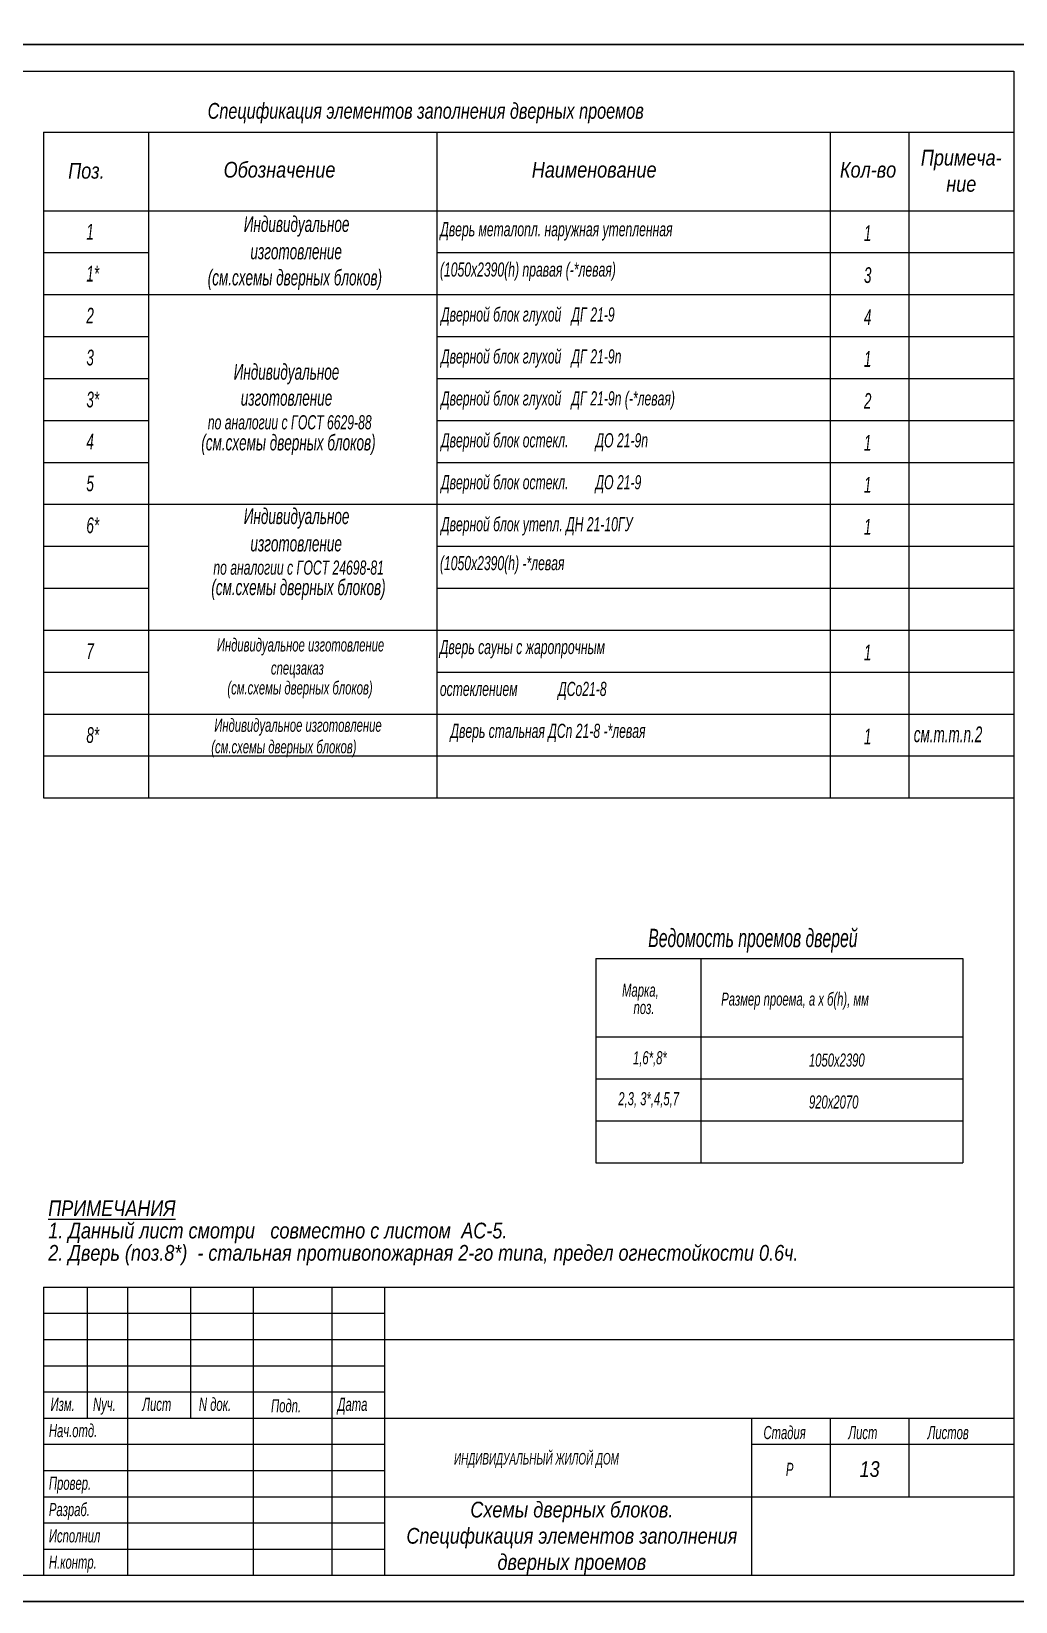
# Model space of a CAD drawing. Header units: millimetres. Extents: x 1582001 to 3303937, y 226471 to 491235.
# Drawn here: x 1814769 to 1833536, y 350655 to 380605 of the extents above; entities that cross this region are included whole.
import ezdxf

# ---------------------------------------------------------------- set-up
doc = ezdxf.new("R2010")
doc.units = ezdxf.units.MM
doc.layers.add('Spezifikazia', color=250, linetype='Continuous')
doc.layers.add('Формуляр', color=138, linetype='Continuous')
doc.styles.add('STYLE1', font='ARIALNI.TTF', dxfattribs={"height": 300})

msp = doc.modelspace()

# ---------------------------------------------------------------- linework, layer by layer
at = {"layer": 'Spezifikazia', "ltscale": 100}
for p, q in [((1815000.4, 378684.5), (1815000.4, 365984.5)), ((1815000.4, 378684.5), (1833500.4, 378684.5)), ((1817000.4, 378684.5), (1817000.4, 365984.5)), ((1822500.4, 378684.5), (1822500.4, 365984.5)), ((1830000.4, 378684.5), (1830000.4, 365984.5)), ((1830000.4, 378684.5), (1830000.4, 365984.5)), ((1831500.4, 378684.5), (1831500.4, 365984.5)), ((1833500.4, 378684.5), (1833500.4, 369184.5)), ((1815000.4, 377184.5), (1833500.4, 377184.5)), ((1822805.2, 377184.5), (1822805.2, 377184.5)), ((1815000.4, 376384.5), (1817000.4, 376384.5)), ((1822500.4, 376384.5), (1833500.4, 376384.5)), ((1815000.4, 375584.5), (1817000.4, 375584.5)), ((1815000.4, 375584.5), (1817000.4, 375584.5)), ((1815000.4, 375584.5), (1817000.4, 375584.5)), ((1815000.4, 375584.5), (1817000.4, 375584.5)), ((1817000.4, 375584.5), (1833500.4, 375584.5)), ((1822500.4, 375584.5), (1833500.4, 375584.5)), ((1822500.4, 375584.5), (1833500.4, 375584.5)), ((1822805.2, 375584.5), (1822805.2, 375584.5)), ((1815000.4, 374784.5), (1817000.4, 374784.5)), ((1815000.4, 374784.5), (1817000.4, 374784.5)), ((1815000.4, 374784.5), (1817000.4, 374784.5)), ((1822500.4, 374784.5), (1833500.4, 374784.5)), ((1815000.4, 373984.5), (1817000.4, 373984.5)), ((1815000.4, 373984.5), (1817000.4, 373984.5)), ((1815000.4, 373984.5), (1817000.4, 373984.5)), ((1815000.4, 373984.5), (1817000.4, 373984.5)), ((1822500.4, 373984.5), (1833500.4, 373984.5)), ((1822500.4, 373984.5), (1833500.4, 373984.5)), ((1822500.4, 373984.5), (1833500.4, 373984.5)), ((1815000.4, 373184.5), (1817000.4, 373184.5)), ((1815000.4, 373184.5), (1817000.4, 373184.5)), ((1815000.4, 373184.5), (1817000.4, 373184.5)), ((1822500.4, 373184.5), (1833500.4, 373184.5)), ((1815000.4, 372384.5), (1817000.4, 372384.5)), ((1815000.4, 372384.5), (1817000.4, 372384.5)), ((1822500.4, 372384.5), (1833500.4, 372384.5)), ((1815000.4, 371584.5), (1817000.4, 371584.5)), ((1817000.4, 371584.5), (1833500.4, 371584.5)), ((1822500.4, 371584.5), (1833500.4, 371584.5)), ((1815000.4, 370784.5), (1817000.4, 370784.5)), ((1822500.4, 370784.5), (1833500.4, 370784.5)), ((1815000.4, 369984.5), (1817000.4, 369984.5)), ((1822500.4, 369984.5), (1833500.4, 369984.5)), ((1815000.4, 369184.5), (1833500.4, 369184.5)), ((1815000.4, 369184.5), (1833500.4, 369184.5)), ((1815000.4, 368384.5), (1817000.4, 368384.5)), ((1815000.4, 368384.5), (1817000.4, 368384.5)), ((1822500.4, 368384.5), (1833500.4, 368384.5)), ((1822500.4, 368384.5), (1833500.4, 368384.5)), ((1815000.4, 367584.5), (1833500.4, 367584.5)), ((1815000.4, 367584.5), (1833500.4, 367584.5)), ((1815000.4, 366784.5), (1833500.4, 366784.5)), ((1815000.4, 366784.5), (1833500.4, 366784.5)), ((1815000.4, 365984.5), (1833500.4, 365984.5)), ((1825531, 362923.2), (1825531, 359023.2)), ((1825531, 362923.2), (1832531, 362923.2)), ((1827531, 362923.2), (1827531, 359023.2)), ((1832531, 362923.2), (1832531, 359023.2)), ((1832531, 361423.2), (1825531, 361423.2)), ((1825531, 360623.2), (1832531, 360623.2)), ((1825531, 359823.2), (1832531, 359823.2)), ((1825531, 359023.2), (1832531, 359023.2))]:
    msp.add_line(p, q, dxfattribs=at)
at = {"layer": 'Формуляр', "color": 0}
for p, q in [((1815000.4, 356654.9), (1815000.4, 351154.9)), ((1815000.4, 356654.9), (1833500.4, 356654.9)), ((1815000.4, 356654.9), (1815000.4, 351154.9)), ((1815000.4, 356654.9), (1833500.4, 356654.9)), ((1815832.3, 356654.9), (1815832.3, 354154.9)), ((1815832.3, 356654.9), (1815832.3, 354154.9)), ((1816600.4, 356654.9), (1816600.4, 351154.9)), ((1816600.4, 356654.9), (1816600.4, 351154.9)), ((1817800.4, 356654.9), (1817800.4, 354154.9)), ((1817800.4, 356654.9), (1817800.4, 354154.9)), ((1819000.4, 356654.9), (1819000.4, 351154.9)), ((1819000.4, 356654.9), (1819000.4, 351154.9)), ((1820500.4, 356654.9), (1820500.4, 351154.9)), ((1820500.4, 356654.9), (1820500.4, 351154.9)), ((1821500.4, 356654.9), (1821500.4, 351154.9)), ((1821500.4, 356654.9), (1821500.4, 351154.9)), ((1815000.4, 356154.9), (1821500.4, 356154.9)), ((1815000.4, 356154.9), (1821500.4, 356154.9)), ((1815000.4, 355654.9), (1833500.4, 355654.9)), ((1815000.4, 355654.9), (1833500.4, 355654.9)), ((1815000.4, 355154.9), (1821500.4, 355154.9)), ((1815000.4, 355154.9), (1821500.4, 355154.9)), ((1815000.4, 354654.9), (1821500.4, 354654.9)), ((1815000.4, 354654.9), (1821500.4, 354654.9)), ((1815000.4, 354154.9), (1833500.4, 354154.9)), ((1815000.4, 354154.9), (1833500.4, 354154.9)), ((1828500.4, 354154.9), (1828500.4, 351154.9)), ((1828500.4, 354154.9), (1828500.4, 351154.9)), ((1830000.4, 354154.9), (1830000.4, 352654.9)), ((1830000.4, 354154.9), (1830000.4, 352654.9)), ((1831500.4, 354154.9), (1831500.4, 352654.9)), ((1831500.4, 354154.9), (1831500.4, 352654.9)), ((1815000.4, 353654.9), (1821500.4, 353654.9)), ((1815000.4, 353654.9), (1821500.4, 353654.9)), ((1828500.4, 353654.9), (1833500.4, 353654.9)), ((1828500.4, 353654.9), (1833500.4, 353654.9)), ((1815000.4, 353154.9), (1821500.4, 353154.9)), ((1815000.4, 353154.9), (1821500.4, 353154.9)), ((1815000.4, 352654.9), (1821500.4, 352654.9)), ((1815000.4, 352654.9), (1821500.4, 352654.9)), ((1821500.4, 352654.9), (1833500.4, 352654.9)), ((1821500.4, 352654.9), (1833500.4, 352654.9)), ((1815000.4, 352154.9), (1821500.4, 352154.9)), ((1815000.4, 352154.9), (1821500.4, 352154.9)), ((1815000.4, 351654.9), (1821500.4, 351654.9)), ((1815000.4, 351654.9), (1821500.4, 351654.9))]:
    msp.add_line(p, q, dxfattribs=at)
at = {"layer": 'Формуляр'}
for points in [[(1792000.5, 410054.8), (1834000.4, 410054.8), (1834000.4, 380354.9), (1792000.5, 380354.9)], [(1792000.5, 350654.9), (1834000.4, 350654.9), (1834000.4, 320955), (1792000.5, 320955)]]:
    msp.add_lwpolyline(points, close=True, dxfattribs=at)
at = {"layer": 'Формуляр', "color": 0}
for points in [[(1792000.5, 380354.9), (1834000.4, 380354.9), (1834000.4, 350654.9), (1792000.5, 350654.9)], [(1792000.5, 380354.9), (1834000.4, 380354.9), (1834000.4, 350654.9), (1792000.5, 350654.9)], [(1794000.5, 351154.9), (1794000.5, 379844.8), (1833500.4, 379844.8), (1833500.4, 351154.9)], [(1794000.5, 351154.9), (1794000.5, 379844.8), (1833500.4, 379844.8), (1833500.4, 351154.9)]]:
    msp.add_lwpolyline(points, close=True, dxfattribs=at)

# ---------------------------------------------------------------- texts
at = {"color": 0, "ltscale": 2, "char_height": 300, "width": 9802.627, "attachment_point": 2, "style": 'STYLE1'}
for s, insert in [('13', (1830752.5, 353332.6)), ('Схемы дверных блоков. \\PСпецификация элементов заполнения \\Pдверных проемов', (1825074.4, 352559.7))]:
    msp.add_mtext(s, dxfattribs=dict(at, insert=insert))
at = {"layer": 'Spezifikazia', "ltscale": 100, "style": 'STYLE1'}
for s, height, width, p in [('Спецификация элементов заполнения дверных проемов', 300, 0.9, (1818129.6, 378939.4)), ('Индивидуальное', 300, 0.75, (1818818.8, 376780)), ('1', 300, 0.75, (1815816.7, 376633.9)), ('Дверь металопл. наружная утепленная ', 270, 0.75, (1822565.4, 376696.6)), ('1', 300, 0.75, (1830643.7, 376606.7)), ('изготовление', 300, 0.75, (1818945.7, 376258.1)), ('(1050х2390(h) правая (-*левая)', 270, 0.75, (1822559.2, 375928.5)), ('1*', 300, 0.75, (1815816.7, 375833.9)), ('(см.схемы дверных блоков) ', 300, 0.75, (1818131.1, 375760.2)), ('3', 300, 0.75, (1830643.7, 375806.7)), ('2', 300, 0.75, (1815816.7, 375033.9)), ('Дверной блок глухой   ДГ 21-9', 270, 0.75, (1822581.2, 375070.8)), ('4', 300, 0.75, (1830643.7, 375006.7)), ('3', 300, 0.75, (1815816.7, 374233.9)), ('Дверной блок глухой   ДГ 21-9п', 270, 0.75, (1822581.2, 374270.8)), ('1', 300, 0.75, (1830643.7, 374206.7)), ('Индивидуальное', 300, 0.75, (1818626.2, 373962.1)), ('3*', 300, 0.75, (1815816.7, 373433.9)), ('изготовление', 300, 0.75, (1818761.7, 373466)), ('Дверной блок глухой   ДГ 21-9п (-*левая)', 270, 0.75, (1822581.2, 373470.8)), ('2', 300, 0.75, (1830643.7, 373406.7)), ('по аналогии с ГОСТ 6629-88', 270, 0.75, (1818133.1, 373014.5)), ('4', 300, 0.75, (1815816.7, 372633.9)), ('(см.схемы дверных блоков) ', 300, 0.75, (1818008.6, 372613.5)), ('Дверной блок остекл.        ДО 21-9п', 270, 0.75, (1822581.2, 372670.8)), ('1', 300, 0.75, (1830643.7, 372606.7)), ('5', 300, 0.75, (1815816.7, 371833.9)), ('Дверной блок остекл.        ДО 21-9', 270, 0.75, (1822581.2, 371870.8)), ('1', 300, 0.75, (1830643.7, 371806.7)), ('Индивидуальное', 300, 0.75, (1818818.8, 371208.4)), ('6*', 300, 0.75, (1815816.7, 371033.9)), ('Дверной блок утепл. ДН 21-10ГУ', 270, 0.75, (1822581.2, 371070.8)), ('1', 300, 0.75, (1830643.7, 371006.7)), ('изготовление', 300, 0.75, (1818945.7, 370686.5)), ('по аналогии с ГОСТ 24698-81', 270, 0.75, (1818238.2, 370242.5)), ('(1050х2390(h) -*левая', 270, 0.75, (1822559.2, 370328.5)), ('(см.схемы дверных блоков) ', 300, 0.75, (1818199.4, 369852.2)), ('Индивидуальное изготовление', 250, 0.75, (1818305.3, 368777.7)), ('Дверь сауны с жаропрочным', 270, 0.75, (1822557.8, 368728.5)), ('7', 300, 0.75, (1815816.7, 368633.9)), ('1', 300, 0.75, (1830643.7, 368606.7)), ('спецзаказ', 250, 0.75, (1819336.8, 368336.9)), ('(см.схемы дверных блоков) ', 250, 0.75, (1818506, 367959.3)), ('остеклением            ДСо21-8', 270, 0.75, (1822557.8, 367928.5)), ('Индивидуальное изготовление', 250, 0.75, (1818256.7, 367246.2)), ('8*', 300, 0.75, (1815816.7, 367033.9)), ('Дверь стальная ДСп 21-8 -*левая', 270, 0.75, (1822760.1, 367128.5)), ('1', 300, 0.75, (1830643.7, 367006.7)), ('см.т.т.п.2', 300, 0.75, (1831594, 367047.5)), ('(см.схемы дверных блоков) ', 250, 0.75, (1818198.6, 366835.2))]:
    msp.add_text(s, height=height, dxfattribs=dict(at, width=width)).set_placement(p)
at = {"layer": 'Spezifikazia', "style": 'STYLE1', "width": 0.75}
for s, height, p in [('Ведомость проемов дверей', 350, (1826530.7, 363137.8)), ('Марка,', 250, (1826032.7, 362193.4)), ('Размер проема, а х б(h), мм', 250, (1827923, 362022.5)), ('поз.', 250, (1826250.9, 361862.5)), ('1,6*,8*', 250, (1826240.5, 360903.6)), ('1050х2390', 250, (1829596, 360859.2)), ('2,3, 3*,4,5,7', 250, (1825959.8, 360122.3)), ('920х2070', 250, (1829596, 360059.2))]:
    msp.add_text(s, height=height, dxfattribs=at).set_placement(p)
at = {"layer": 'Spezifikazia', "ltscale": 100, "char_height": 300, "width": 2802.163, "attachment_point": 5, "style": 'STYLE1'}
for s, insert in [('Примеча-\\Pние', (1832500.4, 377944.5)), ('Поз.', (1815818, 377944.5)), ('Обозначение', (1819500.4, 377964.5)), ('Наименование', (1825500.4, 377964.5)), ('Кол-во', (1830723.1, 377964.5))]:
    msp.add_mtext(s, dxfattribs=dict(at, insert=insert))
at = {"layer": 'Spezifikazia', "ltscale": 100, "insert": (1815089.8, 358307.2), "char_height": 300, "width": 18500, "attachment_point": 1, "line_spacing_factor": 0.85, "style": 'STYLE1'}
msp.add_mtext('\\pi-1080,l1080,t1080;{\\LПРИМЕЧАНИЯ}\\P1. Данный лист смотри {\\Fsimplex|c238; }совместно с листом{\\Fsimplex|c238; }АС-5.\\P2. Дверь (поз.8*)  - стальная противопожарная 2-го типа, предел огнестойкости 0.6ч.', dxfattribs=at)
at = {"layer": 'Формуляр', "color": 0, "style": 'STYLE1', "width": 0.75}
for s, height, p in [('Изм.', 250, (1815134.6, 354293)), ('Изм.', 250, (1815134.6, 354293)), ('Nуч.', 250, (1815944.1, 354293)), ('Nуч.', 250, (1815944.1, 354293)), ('Лист', 250, (1816883.5, 354293)), ('Лист', 250, (1816883.5, 354293)), ('N док.', 250, (1817962.8, 354293)), ('N док.', 250, (1817962.8, 354293)), ('Подп.', 250, (1819338.9, 354266)), ('Подп.', 250, (1819338.9, 354266)), ('Дата', 250, (1820607.1, 354293)), ('Дата', 250, (1820607.1, 354293)), ('Нач.отд.', 250, (1815102.7, 353791.3)), ('Нач.отд.', 250, (1815102.7, 353791.3)), ('Стадия', 250, (1828728.8, 353754.2)), ('Стадия', 250, (1828728.8, 353754.2)), ('Лист', 250, (1830347.7, 353754.2)), ('Лист', 250, (1830347.7, 353754.2)), ('Листов', 250, (1831858.7, 353754.2)), ('Листов', 250, (1831858.7, 353754.2)), ('ИНДИВИДУАЛЬНЫЙ ЖИЛОЙ ДОМ', 220, (1822827.6, 353269.9)), ('ИНДИВИДУАЛЬНЫЙ ЖИЛОЙ ДОМ', 220, (1822827.6, 353269.9)), ('Р', 250, (1829156.4, 353052.2)), ('Р', 250, (1829156.4, 353052.2)), ('Провер.', 250, (1815102.7, 352788)), ('Провер.', 250, (1815102.7, 352788)), ('Разраб.', 250, (1815102.7, 352286.4)), ('Разраб.', 250, (1815102.7, 352286.4)), ('Исполнил', 250, (1815102.7, 351784.7)), ('Исполнил', 250, (1815102.7, 351784.7)), ('Н.контр.', 250, (1815102.7, 351283.1)), ('Н.контр.', 250, (1815102.7, 351283.1))]:
    msp.add_text(s, height=height, dxfattribs=at).set_placement(p)

doc.saveas('drawing.dxf')
